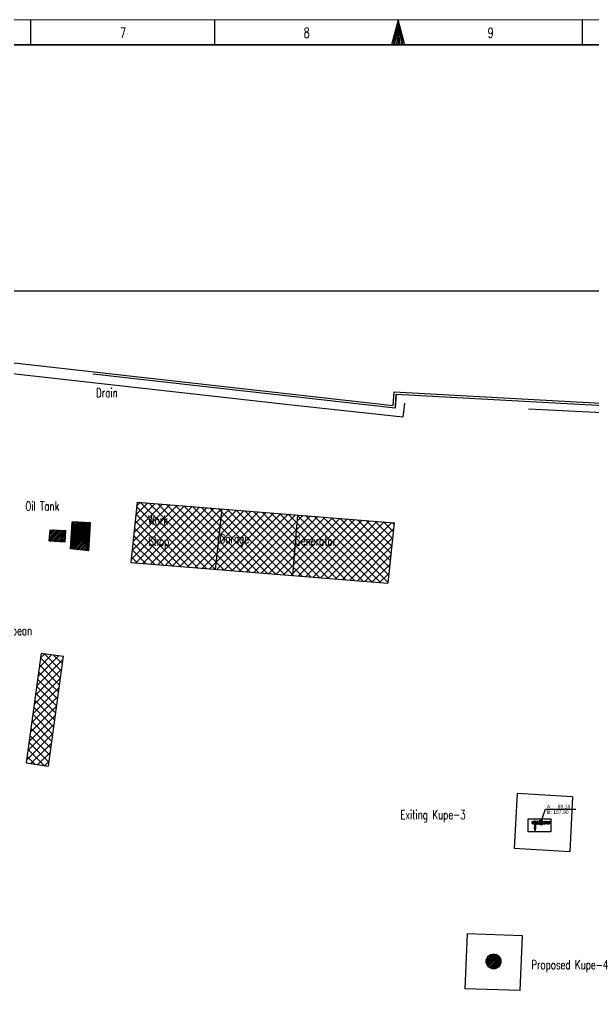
# Model space of a CAD drawing. Header units: inches. Extents: x 517790 to 538444, y 301815 to 302461.
# Drawn here: x 517904 to 517963.9, y 302357.4 to 302461.4 of the extents above; entities that cross this region are included whole.
import ezdxf
from ezdxf.enums import TextEntityAlignment as Align

# ---------------------------------------------------------------- set-up
doc = ezdxf.new("R2010")
doc.units = ezdxf.units.IN
doc.header["$MEASUREMENT"] = 0
doc.linetypes.add('DASHED2', pattern=[9.525, 6.35, -3.175])
for name, color, linetype in [('电缆敷设层', 1, 'Continuous'), ('硅胶总平面底图 工艺装置区', 253, 'Continuous'), ('硅胶总平面底图0804', 253, 'Continuous')]:
    doc.layers.add(name, color=color, linetype=linetype)
doc.styles.add('HZTXTS', font='SIMPLEXS.shx', dxfattribs={"width": 0.7, "height": 800, "bigfont": 'HZTXT.shx'})
doc.styles.get("Standard").update_dxf_attribs({"font": 'arial.ttf'})
doc.styles.add('TEG BORDER', font='txt_qlt.shx', dxfattribs={"width": 0.7, "bigfont": 'hztxt.shx'})
pattern_1 = [(45, (239081.8118, -2177273.44575), (-0.41719120875, 0.41719120875), []), (135, (239081.8118, -2177273.44575), (-0.41719120875, -0.41719120875), [])]
pattern_2 = [(45, (239081.8118, -2177273.44575), (-0.0834382417494, 0.0834382417494), [])]

# ---------------------------------------------------------------- blocks, each defined once
blk = doc.blocks.new('240 BORDER A2')
for p, q in [((222.75, 420), (222.75, 415)), ((259.88, 420), (259.88, 415)), ((297, 420), (297, 415)), ((334.12, 420), (334.12, 415))]:
    blk.add_line(p, q)
at = {"linetype": 'Continuous'}
blk.add_line((489, 415), (5, 415), dxfattribs=at)
at = {"color": 5, "lineweight": 15}
blk.add_lwpolyline([(0, 420), (594, 420), (594, 0), (0, 0)], close=True, dxfattribs=at)
blk.add_lwpolyline([(297, 420), (295.66, 415), (298.34, 415), (297, 420), (296, 415), (296.33, 415), (297, 420), (296.67, 415), (297.33, 415), (297, 420), (297.67, 415), (298, 415), (297, 420)])
blk.add_lwpolyline([(5, 415), (589, 415), (589, 5), (5, 5)], close=True)
at = {"char_height": 2, "width": 2, "attachment_point": 1, "style": 'TEG BORDER'}
for s, insert in [('7', (240.8, 418.41)), ('8', (277.92, 418.41)), ('9', (315.05, 418.41))]:
    blk.add_mtext(s, dxfattribs=dict(at, insert=insert))

msp = doc.modelspace()

# ---------------------------------------------------------------- hatches: boundary and pattern name
at = {"layer": '硅胶总平面底图0804', "linetype": 'Continuous', "lineweight": 20}
h = msp.add_hatch(dxfattribs=at)
h.set_pattern_fill('ANSI37', color=253, scale=4.71998, style=0)
h.set_pattern_definition(pattern_1)
h.paths.add_polyline_path([(517925.06, 302410.28), (517916.21, 302410.99), (517915.56, 302404.67), (517924.39, 302403.96)])
h.paths.add_polyline_path([(517924.39, 302403.96), (517932.47, 302403.31), (517932.98, 302409.65), (517925.06, 302410.28)])
h.paths.add_polyline_path([(517942.41, 302402.52), (517943.06, 302408.84), (517932.98, 302409.65), (517932.47, 302403.31)])
h.paths.add_polyline_path([(517916.68, 302405.04), (517922.82, 302404.49), (517923.12, 302407.82), (517916.98, 302408.37)], flags=24)
h.paths.add_polyline_path([(517916.82, 302407.85), (517923.87, 302407.22), (517924.1, 302409.82), (517917.05, 302410.45)], flags=24)
h.paths.add_polyline_path([(517924.13, 302405.33), (517932.28, 302404.6), (517932.57, 302407.87), (517924.42, 302408.6)], flags=9)
h.paths.add_polyline_path([(517932.18, 302405.69), (517942.82, 302404.74), (517943.05, 302407.28), (517932.41, 302408.23)], flags=9)
at = {"layer": '硅胶总平面底图0804', "lineweight": -3}
h = msp.add_hatch(dxfattribs=at)
h.set_pattern_fill('ANSI31', color=9, scale=0.943996, style=0)
h.set_pattern_definition(pattern_2)
h.paths.add_polyline_path([(517911.36, 302408.82), (517909.43, 302408.94), (517909.27, 302406.11), (517911.19, 302405.92)])
h.paths.add_polyline_path([(517909.3, 302408.86), (517909.91, 302408.94), (517909.89, 302409.06), (517909.28, 302408.97)], flags=9)
h.paths.add_polyline_path([(517909.14, 302406.03), (517909.75, 302406.11), (517909.73, 302406.23), (517909.12, 302406.14)], flags=9)
h.paths.add_polyline_path([(517911.06, 302405.85), (517911.67, 302405.93), (517911.66, 302406.04), (517911.05, 302405.96)], flags=9)
h = msp.add_hatch(dxfattribs=at)
h.set_pattern_fill('ANSI31', color=9, scale=0.943996, style=0)
h.set_pattern_definition(pattern_2)
h.paths.add_polyline_path([(517908.78, 302408.02), (517907.12, 302408.11), (517907.03, 302406.94), (517908.69, 302406.85)])
h.paths.add_polyline_path([(517906.9, 302406.87), (517907.57, 302406.96), (517907.56, 302407.07), (517906.89, 302406.98)], flags=9)
h.paths.add_polyline_path([(517906.99, 302408.04), (517907.66, 302408.13), (517907.64, 302408.24), (517906.97, 302408.15)], flags=9)
h.paths.add_polyline_path([(517908.67, 302407.95), (517909.34, 302408.04), (517909.33, 302408.15), (517908.65, 302408.06)], flags=9)
h = msp.add_hatch(dxfattribs=at)
h.set_pattern_fill('ANSI37', color=9, scale=4.71998, style=0)
h.set_pattern_definition(pattern_1)
h.paths.add_polyline_path([(517904.64, 302383.75), (517906.94, 302383.43), (517908.49, 302394.9), (517906.18, 302395.22)])
at = {"layer": '硅胶总平面底图0804', "lineweight": -3, "ltscale": 200}
h = msp.add_hatch(dxfattribs=at)
h.set_pattern_fill('ANSI31', color=9, scale=0.943996, style=0)
h.set_pattern_definition([(45, (239119.57164, -2177259.28581), (-0.0834382417494, 0.0834382417494), [])])
h.paths.add_polyline_path([(517952.69, 302363.02, 1), (517954.24, 302363.02, 1)])

# ---------------------------------------------------------------- linework, layer by layer
at = {"layer": '电缆敷设层', "color": 7, "ltscale": 10}
msp.add_lwpolyline([(517807.04, 302433.04), (518030.36, 302433.04), (518030.36, 302278.42), (517807.04, 302278.42)], close=True, dxfattribs=at)
at = {"layer": '硅胶总平面底图 工艺装置区', "color": 253, "linetype": 'Continuous', "lineweight": -3}
for p, q in [((517958.41, 302377.53), (517958.87, 302378.91)), ((517958.87, 302378.91), (517962.04, 302378.91)), ((517957.5, 302377.43), (517957.5, 302377.62)), ((517957.5, 302377.43), (517957.5, 302377.62)), ((517957.5, 302377.62), (517957.55, 302377.62)), ((517957.5, 302377.43), (517957.55, 302377.43)), ((517957.55, 302377.62), (517957.55, 302377.43)), ((517957.55, 302377.43), (517957.55, 302377.62)), ((517957.55, 302377.56), (517957.6, 302377.56)), ((517957.55, 302377.49), (517957.6, 302377.49)), ((517957.57, 302377.38), (517957.74, 302377.38)), ((517957.74, 302377.36), (517957.57, 302377.36)), ((517957.67, 302377.65), (517957.6, 302377.65)), ((517957.67, 302377.65), (517957.6, 302377.65)), ((517957.6, 302377.65), (517957.6, 302377.56)), ((517957.6, 302377.49), (517957.6, 302377.42)), ((517957.6, 302377.42), (517957.67, 302377.42)), ((517957.67, 302377.42), (517957.6, 302377.42)), ((517957.65, 302377.38), (517957.65, 302377.42)), ((517957.72, 302377.65), (517957.67, 302377.65)), ((517957.72, 302377.65), (517957.67, 302377.65)), ((517957.67, 302377.42), (517957.69, 302377.42)), ((517957.69, 302377.42), (517957.67, 302377.42)), ((517957.68, 302377.38), (517957.68, 302377.42)), ((517957.74, 302377.59), (517957.78, 302377.53)), ((517957.74, 302377.46), (517957.78, 302377.53)), ((517957.74, 302377.39), (517957.74, 302377.38)), ((517957.76, 302377.38), (517957.74, 302377.38)), ((517957.74, 302377.38), (517957.74, 302377.03)), ((517957.76, 302377.38), (517957.74, 302377.38)), ((517957.85, 302377.03), (517957.74, 302377.03)), ((517957.85, 302377.03), (517957.74, 302377.03)), ((517957.74, 302376.88), (517957.74, 302377.03)), ((517957.74, 302376.88), (517957.74, 302376.74)), ((517957.74, 302376.74), (517957.85, 302376.74)), ((517957.79, 302376.74), (517957.74, 302376.74)), ((517957.76, 302377.6), (517957.8, 302377.54)), ((517957.76, 302377.45), (517957.8, 302377.52)), ((517957.79, 302377.52), (517957.79, 302377.38)), ((517957.79, 302377.03), (517957.79, 302377.38)), ((517957.79, 302377.38), (517957.79, 302377.38)), ((517957.79, 302377.38), (517957.79, 302377.38)), ((517957.79, 302377.38), (517957.79, 302377.38)), ((517957.79, 302377.03), (517957.79, 302377.03)), ((517957.79, 302377.03), (517957.79, 302377.03)), ((517957.79, 302377.03), (517957.79, 302376.88)), ((517957.79, 302376.88), (517957.79, 302376.83)), ((517957.79, 302376.83), (517957.79, 302376.74)), ((517957.79, 302376.74), (517957.79, 302376.74)), ((517957.79, 302376.74), (517957.79, 302376.74)), ((517957.85, 302376.74), (517957.79, 302376.74)), ((517957.88, 302377.54), (517957.8, 302377.54)), ((517957.88, 302377.52), (517957.8, 302377.52)), ((517957.85, 302377.38), (517957.82, 302377.38)), ((517957.85, 302377.38), (517957.82, 302377.38)), ((517957.87, 302377.56), (517957.85, 302377.56)), ((517957.85, 302377.56), (517957.87, 302377.56)), ((517957.87, 302377.49), (517957.85, 302377.49)), ((517957.85, 302377.49), (517957.87, 302377.49)), ((517957.85, 302377.38), (517957.85, 302377.39)), ((517957.85, 302377.38), (517957.85, 302377.03)), ((517957.85, 302377.03), (517957.85, 302376.88)), ((517957.85, 302376.74), (517957.85, 302376.88)), ((517957.89, 302377.61), (517957.89, 302377.59)), ((517957.89, 302377.59), (517957.89, 302377.61)), ((517957.91, 302377.61), (517957.89, 302377.61)), ((517957.91, 302377.59), (517957.89, 302377.59)), ((517957.91, 302377.56), (517957.89, 302377.56)), ((517957.89, 302377.56), (517957.91, 302377.56)), ((517957.91, 302377.49), (517957.89, 302377.49)), ((517957.89, 302377.49), (517957.91, 302377.49)), ((517957.89, 302377.46), (517957.89, 302377.45)), ((517957.89, 302377.45), (517957.89, 302377.46)), ((517957.91, 302377.46), (517957.89, 302377.46)), ((517957.91, 302377.45), (517957.89, 302377.45)), ((517957.91, 302377.54), (517957.9, 302377.54)), ((517957.91, 302377.52), (517957.9, 302377.52)), ((517957.91, 302377.43), (517957.91, 302377.62)), ((517957.91, 302377.62), (517957.91, 302377.43)), ((517957.96, 302377.62), (517957.91, 302377.62)), ((517957.96, 302377.62), (517957.91, 302377.62)), ((517957.96, 302377.43), (517957.91, 302377.43)), ((517957.96, 302377.43), (517957.91, 302377.43)), ((517957.91, 302377.38), (517958.04, 302377.38)), ((517958.04, 302377.36), (517957.91, 302377.36)), ((517958, 302377.65), (517957.93, 302377.65)), ((517958, 302377.65), (517957.93, 302377.65)), ((517957.93, 302377.65), (517957.93, 302377.62)), ((517957.93, 302377.43), (517957.93, 302377.42)), ((517957.93, 302377.42), (517958, 302377.42)), ((517958, 302377.42), (517957.93, 302377.42)), ((517957.96, 302377.62), (517957.96, 302377.43)), ((517957.96, 302377.62), (517957.96, 302377.43)), ((517957.97, 302377.61), (517957.96, 302377.61)), ((517957.97, 302377.59), (517957.96, 302377.59)), ((517957.97, 302377.54), (517957.96, 302377.54)), ((517957.97, 302377.52), (517957.96, 302377.52)), ((517957.97, 302377.46), (517957.96, 302377.46)), ((517957.97, 302377.45), (517957.96, 302377.45)), ((517957.97, 302377.62), (517957.97, 302377.43)), ((517957.97, 302377.62), (517957.97, 302377.43)), ((517957.97, 302377.62), (517958.01, 302377.62)), ((517957.97, 302377.43), (517958.01, 302377.43)), ((517957.99, 302377.38), (517957.99, 302377.42)), ((517958.06, 302377.65), (517958, 302377.65)), ((517958.06, 302377.65), (517958, 302377.65)), ((517958, 302377.42), (517958.06, 302377.42)), ((517958.06, 302377.42), (517958, 302377.42)), ((517958.01, 302377.43), (517958.01, 302377.62)), ((517958.01, 302377.62), (517958.01, 302377.43)), ((517958.03, 302377.61), (517958.01, 302377.61)), ((517958.03, 302377.59), (517958.01, 302377.59)), ((517958.01, 302377.56), (517958.06, 302377.56)), ((517958.03, 302377.54), (517958.01, 302377.54)), ((517958.03, 302377.52), (517958.01, 302377.52)), ((517958.01, 302377.49), (517958.06, 302377.49)), ((517958.03, 302377.46), (517958.01, 302377.46)), ((517958.03, 302377.45), (517958.01, 302377.45)), ((517958.02, 302377.38), (517958.02, 302377.42)), ((517958.03, 302377.59), (517958.03, 302377.61)), ((517958.03, 302377.59), (517958.03, 302377.61)), ((517958.03, 302377.52), (517958.03, 302377.54)), ((517958.03, 302377.52), (517958.03, 302377.54)), ((517958.03, 302377.45), (517958.03, 302377.46)), ((517958.03, 302377.45), (517958.03, 302377.46)), ((517958.04, 302377.38), (517958.23, 302377.38)), ((517958.23, 302377.36), (517958.04, 302377.36)), ((517958.2, 302377.65), (517958.06, 302377.65)), ((517958.2, 302377.65), (517958.06, 302377.65)), ((517958.06, 302377.65), (517958.06, 302377.56)), ((517958.06, 302377.49), (517958.06, 302377.42)), ((517958.06, 302377.42), (517958.2, 302377.42)), ((517958.2, 302377.42), (517958.06, 302377.42)), ((517958.12, 302377.38), (517958.12, 302377.42)), ((517958.15, 302377.38), (517958.15, 302377.42)), ((517958.2, 302377.65), (517958.2, 302377.56)), ((517958.25, 302377.56), (517958.2, 302377.56)), ((517958.25, 302377.49), (517958.2, 302377.49)), ((517958.2, 302377.49), (517958.2, 302377.42)), ((517958.24, 302377.61), (517958.24, 302377.59)), ((517958.24, 302377.59), (517958.24, 302377.61)), ((517958.25, 302377.61), (517958.24, 302377.61)), ((517958.25, 302377.59), (517958.24, 302377.59)), ((517958.24, 302377.54), (517958.24, 302377.52)), ((517958.24, 302377.52), (517958.24, 302377.54)), ((517958.25, 302377.54), (517958.24, 302377.54)), ((517958.25, 302377.52), (517958.24, 302377.52)), ((517958.24, 302377.46), (517958.24, 302377.45)), ((517958.24, 302377.45), (517958.24, 302377.46)), ((517958.25, 302377.46), (517958.24, 302377.46)), ((517958.25, 302377.45), (517958.24, 302377.45)), ((517958.25, 302377.43), (517958.25, 302377.62)), ((517958.25, 302377.62), (517958.25, 302377.43)), ((517958.3, 302377.62), (517958.25, 302377.62)), ((517958.3, 302377.43), (517958.25, 302377.43)), ((517958.34, 302377.64), (517958.3, 302377.64)), ((517958.34, 302377.64), (517958.3, 302377.64)), ((517958.3, 302377.64), (517958.3, 302377.41)), ((517958.3, 302377.64), (517958.3, 302377.41)), ((517958.3, 302377.41), (517958.4, 302377.41)), ((517958.3, 302377.41), (517958.4, 302377.41)), ((517958.32, 302377.38), (517958.51, 302377.38)), ((517958.51, 302377.36), (517958.32, 302377.36)), ((517958.34, 302377.65), (517958.49, 302377.65)), ((517958.34, 302377.65), (517958.49, 302377.65)), ((517958.34, 302377.65), (517958.34, 302377.59)), ((517958.34, 302377.46), (517958.34, 302377.42)), ((517958.49, 302377.42), (517958.34, 302377.42)), ((517958.34, 302377.42), (517958.49, 302377.42)), ((517958.4, 302377.38), (517958.4, 302377.42)), ((517958.43, 302377.38), (517958.43, 302377.42)), ((517958.43, 302377.41), (517958.53, 302377.41)), ((517958.43, 302377.41), (517958.53, 302377.41)), ((517958.49, 302377.65), (517958.49, 302377.59)), ((517958.53, 302377.64), (517958.49, 302377.64)), ((517958.53, 302377.64), (517958.49, 302377.64)), ((517958.49, 302377.46), (517958.49, 302377.42)), ((517958.53, 302377.41), (517958.53, 302377.64)), ((517958.53, 302377.41), (517958.53, 302377.64)), ((517958.53, 302377.62), (517958.58, 302377.62)), ((517958.53, 302377.43), (517958.58, 302377.43)), ((517958.58, 302377.43), (517958.58, 302377.62)), ((517958.58, 302377.62), (517958.58, 302377.43)), ((517958.58, 302377.61), (517958.59, 302377.61)), ((517958.58, 302377.59), (517958.59, 302377.59)), ((517958.58, 302377.56), (517958.63, 302377.56)), ((517958.58, 302377.54), (517958.59, 302377.54)), ((517958.58, 302377.52), (517958.59, 302377.52)), ((517958.58, 302377.49), (517958.63, 302377.49)), ((517958.58, 302377.46), (517958.59, 302377.46)), ((517958.58, 302377.45), (517958.59, 302377.45)), ((517958.59, 302377.61), (517958.59, 302377.59)), ((517958.59, 302377.59), (517958.59, 302377.61)), ((517958.59, 302377.54), (517958.59, 302377.52)), ((517958.59, 302377.52), (517958.59, 302377.54)), ((517958.59, 302377.46), (517958.59, 302377.45)), ((517958.59, 302377.45), (517958.59, 302377.46)), ((517958.6, 302377.38), (517958.79, 302377.38)), ((517958.79, 302377.36), (517958.6, 302377.36)), ((517958.63, 302377.65), (517958.77, 302377.65)), ((517958.63, 302377.65), (517958.77, 302377.65)), ((517958.63, 302377.65), (517958.63, 302377.56)), ((517958.63, 302377.49), (517958.63, 302377.42)), ((517958.77, 302377.42), (517958.63, 302377.42)), ((517958.63, 302377.42), (517958.77, 302377.42)), ((517958.68, 302377.38), (517958.68, 302377.42)), ((517958.71, 302377.38), (517958.71, 302377.42)), ((517958.77, 302377.65), (517958.82, 302377.65)), ((517958.77, 302377.65), (517958.82, 302377.65)), ((517958.77, 302377.65), (517958.77, 302377.56)), ((517958.82, 302377.56), (517958.77, 302377.56)), ((517958.82, 302377.49), (517958.77, 302377.49)), ((517958.77, 302377.49), (517958.77, 302377.42)), ((517958.82, 302377.42), (517958.77, 302377.42)), ((517958.77, 302377.42), (517958.82, 302377.42)), ((517958.79, 302377.38), (517958.92, 302377.38)), ((517958.92, 302377.36), (517958.79, 302377.36)), ((517958.8, 302377.59), (517958.8, 302377.61)), ((517958.8, 302377.59), (517958.8, 302377.61)), ((517958.8, 302377.61), (517958.82, 302377.61)), ((517958.8, 302377.59), (517958.82, 302377.59)), ((517958.8, 302377.52), (517958.8, 302377.54)), ((517958.8, 302377.52), (517958.8, 302377.54)), ((517958.8, 302377.54), (517958.82, 302377.54)), ((517958.8, 302377.52), (517958.82, 302377.52)), ((517958.8, 302377.45), (517958.8, 302377.46)), ((517958.8, 302377.45), (517958.8, 302377.46)), ((517958.8, 302377.46), (517958.82, 302377.46)), ((517958.8, 302377.45), (517958.82, 302377.45)), ((517958.81, 302377.38), (517958.81, 302377.42)), ((517958.82, 302377.65), (517958.9, 302377.65)), ((517958.82, 302377.65), (517958.9, 302377.65)), ((517958.82, 302377.43), (517958.82, 302377.62)), ((517958.82, 302377.62), (517958.82, 302377.43)), ((517958.86, 302377.62), (517958.82, 302377.62)), ((517958.86, 302377.43), (517958.82, 302377.43)), ((517958.9, 302377.42), (517958.82, 302377.42)), ((517958.82, 302377.42), (517958.9, 302377.42)), ((517958.84, 302377.38), (517958.84, 302377.42)), ((517958.86, 302377.62), (517958.86, 302377.43)), ((517958.86, 302377.62), (517958.86, 302377.43)), ((517958.86, 302377.61), (517958.87, 302377.61)), ((517958.86, 302377.59), (517958.87, 302377.59)), ((517958.86, 302377.54), (517958.87, 302377.54)), ((517958.86, 302377.52), (517958.87, 302377.52)), ((517958.86, 302377.46), (517958.87, 302377.46)), ((517958.86, 302377.45), (517958.87, 302377.45)), ((517958.87, 302377.62), (517958.87, 302377.43)), ((517958.87, 302377.62), (517958.87, 302377.43)), ((517958.87, 302377.62), (517958.92, 302377.62)), ((517958.87, 302377.62), (517958.92, 302377.62)), ((517958.87, 302377.43), (517958.92, 302377.43)), ((517958.87, 302377.43), (517958.92, 302377.43)), ((517958.9, 302377.65), (517958.9, 302377.62)), ((517958.9, 302377.43), (517958.9, 302377.42)), ((517958.92, 302377.43), (517958.92, 302377.62)), ((517958.92, 302377.62), (517958.92, 302377.43)), ((517958.92, 302377.61), (517958.94, 302377.61)), ((517958.92, 302377.59), (517958.94, 302377.59)), ((517958.92, 302377.56), (517958.94, 302377.56)), ((517958.94, 302377.56), (517958.92, 302377.56)), ((517958.92, 302377.54), (517958.93, 302377.54)), ((517958.92, 302377.52), (517958.93, 302377.52)), ((517958.92, 302377.49), (517958.94, 302377.49)), ((517958.94, 302377.49), (517958.92, 302377.49)), ((517958.92, 302377.46), (517958.94, 302377.46)), ((517958.92, 302377.45), (517958.94, 302377.45)), ((517958.94, 302377.62), (517958.94, 302377.57)), ((517958.94, 302377.57), (517958.94, 302377.62)), ((517958.99, 302377.62), (517958.94, 302377.62)), ((517958.94, 302377.61), (517958.94, 302377.59)), ((517958.94, 302377.59), (517958.94, 302377.61)), ((517958.94, 302377.61), (517958.94, 302377.61)), ((517958.94, 302377.59), (517958.94, 302377.59)), ((517958.94, 302377.48), (517958.94, 302377.43)), ((517958.94, 302377.43), (517958.94, 302377.48)), ((517958.94, 302377.46), (517958.94, 302377.45)), ((517958.94, 302377.45), (517958.94, 302377.46)), ((517958.94, 302377.46), (517958.94, 302377.46)), ((517958.94, 302377.45), (517958.94, 302377.45)), ((517958.99, 302377.43), (517958.94, 302377.43)), ((517958.95, 302377.54), (517959.03, 302377.54)), ((517958.95, 302377.52), (517959.03, 302377.52)), ((517958.96, 302377.56), (517958.98, 302377.56)), ((517958.98, 302377.56), (517958.96, 302377.56)), ((517958.96, 302377.49), (517958.98, 302377.49)), ((517958.98, 302377.49), (517958.96, 302377.49)), ((517958.99, 302377.62), (517958.99, 302377.62)), ((517958.99, 302377.62), (517958.99, 302377.62)), ((517958.99, 302377.43), (517958.99, 302377.43)), ((517958.99, 302377.43), (517958.99, 302377.43)), ((517959.07, 302377.6), (517959.03, 302377.54)), ((517959.07, 302377.45), (517959.03, 302377.52)), ((517959.09, 302377.59), (517959.05, 302377.53)), ((517959.09, 302377.46), (517959.05, 302377.53)), ((517959.07, 302377.38), (517959.26, 302377.38)), ((517959.26, 302377.36), (517959.07, 302377.36)), ((517959.09, 302377.65), (517959.16, 302377.65)), ((517959.09, 302377.65), (517959.16, 302377.65)), ((517959.09, 302377.65), (517959.09, 302377.61)), ((517959.09, 302377.44), (517959.09, 302377.42)), ((517959.16, 302377.42), (517959.09, 302377.42)), ((517959.09, 302377.42), (517959.16, 302377.42)), ((517959.15, 302377.38), (517959.15, 302377.42)), ((517959.16, 302377.65), (517959.23, 302377.65)), ((517959.16, 302377.65), (517959.23, 302377.65)), ((517959.23, 302377.42), (517959.16, 302377.42)), ((517959.16, 302377.42), (517959.23, 302377.42)), ((517959.18, 302377.38), (517959.18, 302377.42)), ((517959.23, 302377.65), (517959.23, 302377.56)), ((517959.28, 302377.56), (517959.23, 302377.56)), ((517959.28, 302377.49), (517959.23, 302377.49)), ((517959.23, 302377.49), (517959.23, 302377.42)), ((517959.28, 302377.62), (517959.28, 302377.43)), ((517959.28, 302377.43), (517959.28, 302377.62)), ((517959.33, 302377.62), (517959.28, 302377.62)), ((517959.33, 302377.43), (517959.28, 302377.43)), ((517959.33, 302377.43), (517959.33, 302377.62)), ((517959.33, 302377.43), (517959.33, 302377.62))]:
    msp.add_line(p, q, dxfattribs=at)
msp.add_lwpolyline([(517957.07, 302377.9), (517959.44, 302377.9), (517959.44, 302376.56), (517957.07, 302376.56)], close=True, dxfattribs=at)
for centre, radius in [((517958.28, 302377.66), 0.0165), ((517958.28, 302377.66), 0.0165), ((517958.41, 302377.72), 0.0165), ((517958.41, 302377.72), 0.0165), ((517958.55, 302377.66), 0.0165), ((517958.55, 302377.66), 0.0165), ((517957.79, 302377.53), 0.104), ((517958.28, 302377.39), 0.0165), ((517958.28, 302377.39), 0.0165), ((517958.41, 302377.53), 0.0944), ((517958.41, 302377.53), 0.0944), ((517958.41, 302377.34), 0.0165), ((517958.41, 302377.34), 0.0165), ((517958.55, 302377.39), 0.0165), ((517958.55, 302377.39), 0.0165), ((517959.04, 302377.53), 0.104)]:
    msp.add_circle(centre, radius, dxfattribs=at)
for centre, radius, start, end in [((517958.41, 302377.53), 0.236, 90, 154.1746), ((517958.41, 302377.53), 0.236, 90, 154.1746), ((517958.41, 302377.53), 0.236, 25.8254, 90), ((517958.41, 302377.53), 0.236, 25.8254, 90), ((517957.57, 302377.37), 0.00944, 90, 270), ((517957.79, 302377.53), 0.147, 36.5177, 270), ((517957.79, 302377.53), 0.085, 126.3794, 233.6206), ((517957.79, 302377.53), 0.0708, 127.6623, 232.3377), ((517957.79, 302377.53), 0.0708, 127.6623, 232.3377), ((517957.79, 302376.88), 0.0539, 180, 0), ((517957.79, 302376.88), 0.0539, 180, 0), ((517957.79, 302377.53), 0.085, 6.3794, 113.6206), ((517957.79, 302377.53), 0.085, 246.3794, 353.6206), ((517957.79, 302377.53), 0.0708, 7.6623, 112.3377), ((517957.79, 302377.53), 0.0708, 7.6623, 112.3377), ((517957.79, 302377.53), 0.0708, 247.6623, 270), ((517957.79, 302377.53), 0.0708, 247.6623, 270), ((517957.79, 302377.53), 0.0165, 154.8499, 205.1501), ((517957.79, 302377.53), 0.0165, 154.8499, 205.1501), ((517957.79, 302377.53), 0.0165, 34.8499, 85.1501), ((517957.79, 302377.53), 0.0165, 34.8499, 85.1501), ((517957.79, 302377.53), 0.0708, 270, 352.3377), ((517957.79, 302377.53), 0.0708, 270, 352.3377), ((517957.79, 302377.53), 0.0165, 274.8499, 325.1501), ((517957.79, 302377.53), 0.0165, 274.8499, 325.1501), ((517957.79, 302377.53), 0.147, 270, 323.4823), ((517957.91, 302377.37), 0.00944, 90, 270), ((517958.04, 302377.37), 0.00944, 90, 270), ((517958.41, 302377.53), 0.236, 205.8254, 219.41), ((517958.41, 302377.53), 0.236, 205.8254, 219.41), ((517958.23, 302377.37), 0.00944, 270, 90), ((517958.41, 302377.53), 0.236, 219.9588, 320.0412), ((517958.41, 302377.53), 0.236, 219.9588, 320.0412), ((517958.32, 302377.37), 0.00944, 90, 270), ((517958.51, 302377.37), 0.00944, 270, 90), ((517958.6, 302377.37), 0.00944, 90, 270), ((517958.41, 302377.53), 0.236, 320.59, 334.1746), ((517958.41, 302377.53), 0.236, 320.59, 334.1746), ((517958.79, 302377.37), 0.00944, 270, 90), ((517958.92, 302377.37), 0.00944, 270, 90), ((517959.04, 302377.53), 0.085, 66.3794, 173.6206), ((517959.04, 302377.53), 0.085, 186.3794, 293.6206), ((517959.04, 302377.53), 0.0708, 67.6623, 172.3377), ((517959.04, 302377.53), 0.0708, 67.6623, 172.3377), ((517959.04, 302377.53), 0.0708, 187.6623, 270), ((517959.04, 302377.53), 0.0708, 187.6623, 270), ((517959.04, 302377.53), 0.0165, 94.8499, 145.1501), ((517959.04, 302377.53), 0.0165, 94.8499, 145.1501), ((517959.04, 302377.53), 0.0165, 214.8499, 265.1501), ((517959.04, 302377.53), 0.0165, 214.8499, 265.1501), ((517959.04, 302377.53), 0.0708, 270, 292.3377), ((517959.04, 302377.53), 0.0708, 270, 292.3377), ((517959.04, 302377.53), 0.0165, 334.8499, 25.1501), ((517959.04, 302377.53), 0.0165, 334.8499, 25.1501), ((517959.07, 302377.37), 0.00944, 90, 270), ((517959.04, 302377.53), 0.0708, 307.6623, 52.3377), ((517959.04, 302377.53), 0.0708, 307.6623, 52.3377), ((517959.04, 302377.53), 0.085, 0, 53.6206), ((517959.04, 302377.53), 0.085, 306.3794, 0), ((517959.26, 302377.37), 0.00944, 270, 90)]:
    msp.add_arc(centre, radius, start, end, dxfattribs=at)
at = {"layer": '硅胶总平面底图0804', "color": 9, "linetype": 'DASHED2', "lineweight": -3, "ltscale": 5}
msp.add_line((517988.83, 302419.12), (517944.16, 302421.34), dxfattribs=at)
at = {"layer": '硅胶总平面底图0804', "color": 9, "lineweight": -3}
for p, q in [((517909.27, 302406.11), (517909.43, 302408.94)), ((517911.36, 302408.82), (517909.43, 302408.94)), ((517911.19, 302405.92), (517911.36, 302408.82)), ((517911.19, 302405.92), (517909.27, 302406.11))]:
    msp.add_line(p, q, dxfattribs=at)
at = {"layer": '硅胶总平面底图0804', "color": 9, "lineweight": -3, "ltscale": 200}
for points in [[(517830.51, 302374.47), (517843.91, 302429.18), (517881.44, 302426.13), (517881.69, 302427.96), (517942.96, 302421.07), (517943.08, 302422.51), (518025.64, 302417.98)], [(517943.2, 302421.05), (517943.2, 302421.05)], [(517955.92, 302380.56), (517955.63, 302374.82)], [(517961.72, 302380.2), (517955.92, 302380.56)], [(517961.72, 302380.2), (517961.43, 302374.46)], [(517961.43, 302374.46), (517955.63, 302374.82)]]:
    msp.add_lwpolyline(points, dxfattribs=at)
at = {"layer": '硅胶总平面底图0804', "color": 9, "linetype": 'DASHED2', "lineweight": -3, "ltscale": 5}
for points in [[(517943.3, 302422.26), (517943.18, 302420.81), (517881.89, 302427.7), (517881.64, 302425.87), (517847.01, 302428.69)], [(517932.71, 302421.09), (517882.65, 302426.69), (517882.45, 302424.86), (517846.93, 302427.73)], [(517944.16, 302421.34), (517943.97, 302419.85), (517932.71, 302421.09)], [(517943.2, 302421.05), (517943.3, 302422.26), (517992.26, 302419.57)]]:
    msp.add_lwpolyline(points, dxfattribs=at)
at = {"layer": '硅胶总平面底图0804', "color": 9, "lineweight": -3}
for points in [[(517916.21, 302410.99), (517915.56, 302404.67)], [(517916.21, 302410.99), (517943.06, 302408.84)], [(517925.06, 302410.28), (517924.39, 302403.96)], [(517932.98, 302409.65), (517932.47, 302403.31)], [(517907.03, 302406.94), (517907.12, 302408.11)], [(517907.12, 302408.11), (517908.8, 302408.02)], [(517908.69, 302406.85), (517908.78, 302408.02)], [(517943.06, 302408.84), (517942.41, 302402.52)], [(517907.03, 302406.94), (517908.71, 302406.85)], [(517915.56, 302404.67), (517942.41, 302402.52)], [(517906.18, 302395.22), (517904.64, 302383.75)], [(517906.18, 302395.22), (517908.49, 302394.9)], [(517908.49, 302394.9), (517906.94, 302383.43)], [(517904.64, 302383.75), (517906.94, 302383.43)], [(517950.51, 302360.17), (517950.75, 302365.89)], [(517956.48, 302365.71), (517950.75, 302365.89)], [(517956.23, 302359.99), (517956.48, 302365.71)], [(517956.23, 302359.99), (517950.51, 302360.17)]]:
    msp.add_lwpolyline(points, dxfattribs=at)
at = {"layer": '硅胶总平面底图0804', "color": 9, "lineweight": -3, "ltscale": 200}
msp.add_circle((517953.46, 302363.02), 0.775, dxfattribs=at)

# ---------------------------------------------------------------- block references
at = {"xscale": 0.5172815472000001, "yscale": 0.5172815472000001, "zscale": 0.5172815472000001}
msp.add_blockref('240 BORDER A2', (517789.87, 302244.09), dxfattribs=at)

# ---------------------------------------------------------------- texts
at = {"layer": '硅胶总平面底图 工艺装置区', "color": 253, "linetype": 'Continuous', "lineweight": -3, "attachment_point": 1}
for s, width, heights, insert, char_height in [('\\pi-1.1328,l1.5104,t1.5104;A:^I89.18', 3330.5116, [0], (517958.65, 302379.39), 0.3776), ('B: 157.90', 3341.8407, [711.48], (517959.04, 302378.81), 0.378)]:
    msp.add_mtext_dynamic_manual_height_columns(s, width=width, gutter_width=1, heights=heights, dxfattribs=dict(at, insert=insert, char_height=char_height))
at = {"layer": '硅胶总平面底图0804', "color": 253, "linetype": 'Continuous', "lineweight": 20, "style": 'HZTXTS', "width": 0.7}
for s, p in [('Drain', (517911.93, 302422.41)), (' Oil Tank', (517904.09, 302410.57)), ('Work ', (517917.37, 302409.11)), ('Shop', (517917.41, 302406.9)), ('Garage', (517924.84, 302407.18)), ('Generator', (517932.72, 302406.94)), ('Caribbean', (517900.87, 302397.56)), ('Exiting Kupe-3', (517943.72, 302378.35)), ('Proposed Kupe-4', (517957.4, 302362.68))]:
    msp.add_text(s, height=0.944, dxfattribs=at).set_placement(p, align=Align.MIDDLE_LEFT)

doc.saveas('drawing.dxf')
